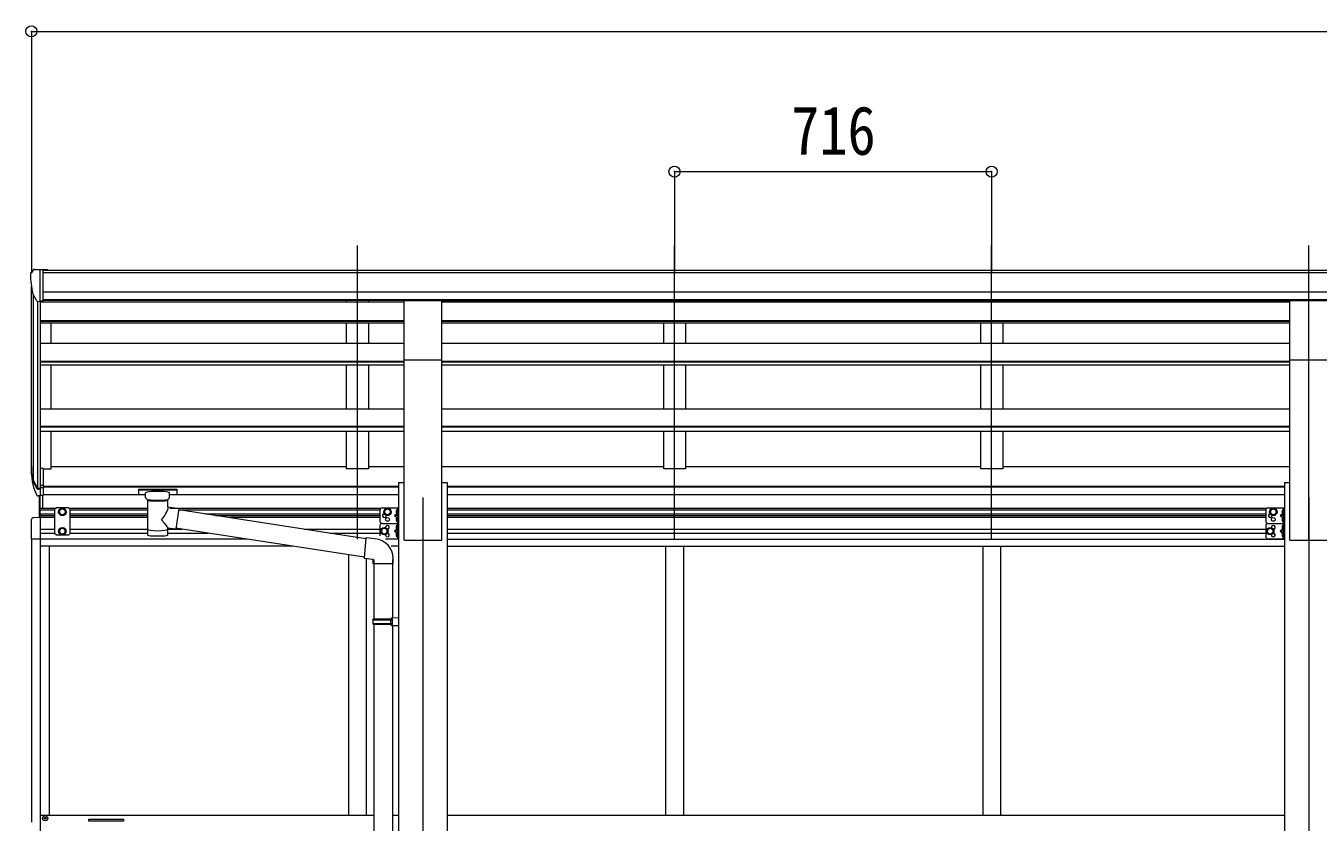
# Model space of a CAD drawing. Units: millimetres at full size. Extents: x -6988 to 7066, y -4877 to 4823.
# Drawn here: x -21 to 2896, y 609 to 2407 of the extents above; entities that cross this region are included whole.
import ezdxf
from ezdxf.enums import TextEntityAlignment as Align

# ---------------------------------------------------------------- set-up
doc = ezdxf.new("R2010")
doc.units = ezdxf.units.MM
doc.header["$LTSCALE"] = 25
doc.header["$PDMODE"] = 32
doc.header["$PDSIZE"] = 25
for name, color, linetype, lineweight in [('0-1_本体', 4, 'Continuous', 9), ('0-2_部品', 7, 'Continuous', 9), ('0-8_PARTS2', 2, 'Continuous', 9), ('0-A_寸法', 6, 'Continuous', 9), ('1-1_GLASS', 4, 'Continuous', 9), ('1-2_GLASS_SEAL', 7, 'Continuous', 9)]:
    doc.layers.add(name, color=color, linetype=linetype, lineweight=lineweight)
doc.styles.add('ＭＳ ゴシック', font='')
doc.styles.get('ＭＳ ゴシック').set_extended_font_data('MS Gothic')

msp = doc.modelspace()

# ---------------------------------------------------------------- linework, layer by layer
at = {"layer": '0-1_本体'}
for p, q in [((17.64, 1855.6), (5732.64, 1855.6)), ((17.64, 1850.24), (5732.64, 1850.24)), ((-8.86, 1405.34), (-8.86, 1818.85)), ((-4.57, 1800.05), (-4.57, 1381.07)), ((5.14, 1784.7), (5.14, 1363.07)), ((11.14, 1785.22), (11.14, 1407.51)), ((11.14, 1783.72), (832.64, 1783.72)), ((17.64, 1806.73), (5732.64, 1806.72)), ((17.64, 1789.06), (5732.64, 1789.06)), ((832.64, 1786.68), (17.64, 1786.68)), ((702.14, 1786.68), (702.14, 1783.72)), ((752.14, 1786.68), (752.14, 1783.72)), ((917.64, 1786.68), (2832.64, 1786.68)), ((917.64, 1783.72), (2832.64, 1783.72)), ((1418.14, 1786.68), (1418.14, 1783.72)), ((1468.14, 1786.68), (1468.14, 1783.72)), ((2134.14, 1786.68), (2134.14, 1783.72)), ((2184.14, 1786.68), (2184.14, 1783.72)), ((11.14, 1741.77), (832.64, 1741.77)), ((11.14, 1740.07), (832.64, 1740.07)), ((11.14, 1736.29), (832.64, 1736.29)), ((36.14, 1690.87), (36.14, 1736.29)), ((702.14, 1736.29), (702.14, 1690.87)), ((752.14, 1736.29), (752.14, 1690.87)), ((917.64, 1741.77), (2832.64, 1741.77)), ((917.64, 1740.07), (2832.64, 1740.07)), ((917.64, 1736.29), (2832.64, 1736.29)), ((1418.14, 1736.29), (1418.14, 1690.87)), ((1468.14, 1736.29), (1468.14, 1690.87)), ((2134.14, 1736.29), (2134.14, 1690.87)), ((2184.14, 1736.29), (2184.14, 1690.87)), ((11.14, 1690.87), (832.64, 1690.87)), ((917.64, 1690.87), (2832.64, 1690.87)), ((11.14, 1650.28), (832.64, 1650.28)), ((11.14, 1648.59), (832.64, 1648.59)), ((11.14, 1641.73), (832.64, 1641.73)), ((36.14, 1542.63), (36.14, 1641.73)), ((702.14, 1641.73), (702.14, 1542.63)), ((752.14, 1641.73), (752.14, 1542.63)), ((832.64, 1246.07), (832.64, 1653.03)), ((917.64, 1246.07), (917.64, 1653.03)), ((917.64, 1650.28), (2832.64, 1650.28)), ((917.64, 1648.59), (2832.64, 1648.59)), ((917.64, 1641.73), (2832.64, 1641.73)), ((1418.14, 1641.73), (1418.14, 1542.63)), ((1468.14, 1641.73), (1468.14, 1542.63)), ((2134.14, 1641.73), (2134.14, 1542.63)), ((2184.14, 1641.73), (2184.14, 1542.63)), ((2832.64, 1246.07), (2832.64, 1653.03)), ((11.14, 1542.63), (832.64, 1542.63)), ((917.64, 1542.63), (2832.64, 1542.63)), ((11.14, 1503.49), (832.64, 1503.49)), ((11.14, 1501.82), (832.64, 1501.82)), ((11.14, 1492.17), (832.64, 1492.17)), ((36.14, 1406.68), (36.14, 1492.17)), ((702.14, 1492.17), (702.14, 1406.68)), ((917.64, 1503.49), (2832.64, 1503.49)), ((917.64, 1501.82), (2832.64, 1501.82)), ((917.64, 1492.17), (2832.64, 1492.17)), ((1418.14, 1492.17), (1418.14, 1406.68)), ((2134.14, 1492.17), (2134.14, 1406.68)), ((17.64, 1406.68), (36.14, 1406.68)), ((36.14, 1411.89), (702.14, 1411.89)), ((752.14, 1411.89), (832.64, 1411.89)), ((917.64, 1411.89), (1418.14, 1411.89)), ((1468.14, 1411.89), (2134.14, 1411.89)), ((2184.14, 1411.89), (2832.64, 1411.89)), ((820.14, 1376.07), (832.64, 1376.07)), ((820.14, 1376.07), (820.14, -1503.93)), ((917.64, 1376.07), (930.14, 1376.07)), ((930.14, 1376.07), (930.14, -1503.93)), ((2820.14, 1376.07), (2832.64, 1376.07)), ((2820.14, 1376.07), (2820.14, -1503.93)), ((17.64, 1367.59), (820.14, 1367.59)), ((17.64, 1366.2), (820.14, 1366.2)), ((17.64, 1349.03), (249.14, 1349.03)), ((303.14, 1349.03), (820.14, 1349.03)), ((930.14, 1367.59), (2820.14, 1367.59)), ((930.14, 1366.2), (2820.14, 1366.2)), ((930.14, 1349.03), (2820.14, 1349.03)), ((832.64, 1246.07), (917.64, 1246.07)), ((2832.64, 1246.07), (2917.64, 1246.07))]:
    msp.add_line(p, q, dxfattribs=at)
for points in [[(752.14, 1492.17), (752.14, 1406.68), (702.14, 1406.68)], [(1468.14, 1492.17), (1468.14, 1406.68), (1418.14, 1406.68)], [(2184.14, 1492.17), (2184.14, 1406.68), (2134.14, 1406.68)]]:
    msp.add_lwpolyline(points, dxfattribs=at)
at = {"layer": '0-2_部品'}
for p, q in [((-10.86, 1847.84), (-10.86, 1847.21)), ((-3.95, 1856.64), (-8.01, 1850.84)), ((-0.86, 1857.21), (-3.19, 1857.07)), ((-0.86, 1857.21), (17.64, 1857.21)), ((11.14, 1784.23), (11.14, 1857.21)), ((17.64, 1857.21), (27.64, 1857.12)), ((17.64, 1785.23), (17.64, 1857.21)), ((27.64, 1855.02), (27.64, 1857.12)), ((3.52, 1786.04), (-5.76, 1802.11)), ((11.14, 1784.23), (5.93, 1784.55)), ((17.64, 1785.23), (11.14, 1785.23)), ((832.64, 1787.19), (917.64, 1787.19)), ((832.64, 1653.03), (832.64, 1787.19)), ((917.64, 1653.03), (917.64, 1787.19)), ((2832.64, 1787.19), (2917.64, 1787.19)), ((2832.64, 1653.03), (2832.64, 1787.19)), ((832.64, 1653.03), (917.64, 1653.03)), ((2832.64, 1653.03), (2917.64, 1653.03)), ((11.14, 1407.51), (11.14, 1345.63)), ((17.64, 1407.51), (11.14, 1407.51)), ((17.64, 1407.51), (17.64, 1346.45)), ((-6.46, 1381.47), (3.7, 1362.3)), ((4.71, 1363.55), (-5.04, 1381.97)), ((-3.88, 1364.62), (3.7, 1347.13)), ((11.14, 1362.8), (6.01, 1362.8)), ((11.14, 1360.8), (6.3, 1360.8)), ((11.14, 1345.63), (6.3, 1345.63)), ((17.64, 1369.2), (11.14, 1369.2)), ((17.64, 1363.8), (11.14, 1363.8)), ((17.64, 1346.45), (11.14, 1346.45)), ((232.64, 1360.74), (232.64, 1349.98)), ((232.64, 1360.55), (232.64, 1359)), ((234.64, 1361.4), (317.64, 1361.4)), ((234.64, 1359.22), (317.64, 1359.22)), ((234.64, 1349.31), (249.14, 1349.31)), ((249.14, 1342.51), (249.14, 1352.78)), ((303.14, 1342.51), (303.14, 1352.78)), ((303.14, 1349.31), (317.64, 1349.31)), ((319.64, 1360.74), (319.64, 1349.98)), ((253.24, 1338.01), (253.23, 1257.71)), ((299.04, 1320.43), (299.04, 1338.02)), ((324.26, 1316.53), (299.04, 1320.44)), ((324.26, 1316.53), (317.24, 1271.27)), ((746.08, 1249.16), (323.97, 1314.65)), ((299.06, 1257.71), (299.04, 1274.34)), ((299.04, 1274.09), (317.24, 1271.27)), ((742.41, 1207.23), (317.53, 1273.14)), ((767.06, 1249.04), (746.23, 1250.86)), ((764.14, 1202.15), (764.14, 1068.16)), ((806.14, 1202.15), (806.14, 1070.72)), ((808.14, 1193.29), (808.14, 1204.21)), ((762.14, 1193.29), (808.14, 1193.29)), ((762.14, 1066.16), (763.14, 1068.16)), ((762.14, 1066.16), (806.14, 1066.16)), ((762.14, 1066.16), (762.14, 1058.16)), ((762.14, 1058.16), (806.14, 1058.16)), ((762.14, 1058.16), (763.14, 1056.16)), ((763.14, 1068.16), (806.14, 1068.16)), ((763.14, 1056.16), (806.14, 1056.16)), ((764.14, 1056.16), (764.14, 111.97)), ((801.67, 1066.16), (801.24, 1068.16)), ((804.14, 1070.66), (820.14, 1071.13)), ((804.14, 1068.66), (804.14, 1070.66)), ((804.14, 1068.66), (806.14, 1068.66)), ((804.14, 1053.66), (804.14, 1055.66)), ((804.14, 1053.66), (820.14, 1053.19)), ((806.14, 1053.6), (806.14, 114.53)), ((820.14, 1071.13), (820.14, 1053.19))]:
    msp.add_line(p, q, dxfattribs=at)
for points in [[(232.64, 1360.74), (232.68, 1360.93), (232.76, 1361.07), (232.86, 1361.16), (232.96, 1361.22), (233.08, 1361.27), (233.38, 1361.33), (233.87, 1361.38), (234.41, 1361.4), (234.64, 1361.4)], [(232.64, 1349.98), (232.68, 1349.78), (232.76, 1349.64), (232.86, 1349.55), (232.96, 1349.49), (233.08, 1349.45), (233.38, 1349.38), (233.87, 1349.34), (234.41, 1349.32), (234.64, 1349.31)], [(249.18, 1342.56), (249.16, 1342.21), (249.4, 1341.25), (249.92, 1340.37), (250.73, 1339.53), (251.84, 1338.73), (253.24, 1338.01)], [(299.04, 1338.02), (299.28, 1338.11), (300.63, 1338.85), (301.74, 1339.69), (302.5, 1340.56), (302.96, 1341.46), (303.13, 1342.34)], [(317.64, 1361.4), (318, 1361.4), (318.53, 1361.37), (318.97, 1361.32), (319.28, 1361.24), (319.45, 1361.14), (319.57, 1361.01), (319.64, 1360.83), (319.64, 1360.74)], [(317.64, 1349.31), (318, 1349.32), (318.53, 1349.34), (318.97, 1349.39), (319.28, 1349.47), (319.45, 1349.57), (319.57, 1349.71), (319.64, 1349.89), (319.64, 1349.98)], [(746.23, 1250.86), (742.22, 1205.04), (762.14, 1203.29), (762.14, 1193.29)], [(801.67, 1066.16), (801.67, 1058.16), (801.24, 1056.16)], [(804.14, 1055.66), (806.14, 1055.66), (806.14, 1068.66)]]:
    msp.add_lwpolyline(points, dxfattribs=at)
for centre, radius, start, end in [((-7.86, 1847.84), 3, 93, 180), ((191.14, 1847.21), 202, 180, 192.90261), ((-3.13, 1856.07), 1, 93.5, 145), ((6.12, 1787.54), 3, 210, 266.5), ((79.8, 1403.64), 89.07, 174.49576, 194.41188), ((79.09, 1407.92), 88.05, 177.22392, 197.21071), ((124.36, 1400.7), 133.22, 183.27987, 195.71302), ((6.3, 1363.8), 3, 210, 270), ((6.3, 1348.63), 3, 210, 270), ((6.01, 1364.3), 1.5, 210, 270), ((763.14, 1204.21), 45, 0, 85)]:
    msp.add_arc(centre, radius, start, end, dxfattribs=at)
for centre, major_axis, ratio, start_param, end_param in [((234.64, 1359), (2, 0), 0.109601, 1.5707963, 3.1415927), ((276.14, 1352.78), (27, 0), 0.122176, 6.2831853, 9.424778), ((287.14, 1342.51), (16, 0), 0.361356, 6.2636979, 6.2831853), ((317.64, 1359), (2, 0), 0.109601, 0, 1.5707963), ((276.15, 1337.55), (-22.91, 0.42), 0.072511, 0.0008029, 1.5715993), ((276.15, 1335.93), (-22.91, 0.42), 0.072511, 0.0008029, 1.5715993), ((276.13, 1337.55), (22.92, 0.42), 0.07247, 4.71158, 6.2823764), ((276.13, 1335.93), (22.92, 0.42), 0.07247, 4.71158, 6.2823764), ((276.14, 1293.89), (-22.81, -26.62), 0.234429, 1.6855472, 3.1268519), ((278.7, 1296.54), (20.32, -22.25), 0.045535, 0.0389954, 1.3075346), ((276.14, 1257.71), (22.92, 0), 0.101955, 3.1415499, 6.2833984), ((276.14, 1270.15), (22.91, 0), 0.122865, 3.1415927, 6.2831853)]:
    msp.add_ellipse(centre, major_axis=major_axis, ratio=ratio, start_param=start_param, end_param=end_param, dxfattribs=at)
at = {"layer": '0-8_PARTS2'}
for p, q in [((727.14, 1248.42), (727.14, 1910.94)), ((1443.14, 1248.42), (1443.14, 1910.94)), ((2159.14, 1248.42), (2159.14, 1910.94)), ((2875.14, 1248.42), (2875.14, 1910.94)), ((875.14, 1342.21), (875.14, -1603.93)), ((2875.14, 1342.21), (2875.14, -1603.93))]:
    msp.add_line(p, q, dxfattribs=at)
at = {"layer": '0-A_寸法'}
for p, q in [((-8.86, 2394.43), (-8.86, 1848.81)), ((-8.86, 2394.43), (5759.14, 2394.43)), ((1443.14, 2077.81), (1443.14, 1848.81)), ((1443.14, 2077.81), (2159.14, 2077.81)), ((2159.14, 2077.81), (2159.14, 1848.81))]:
    msp.add_line(p, q, dxfattribs=at)
for p in [(-8.86, 2394.43), (1443.14, 2077.81), (2159.14, 2077.81)]:
    msp.add_point(p, dxfattribs=at)
at = {"layer": '1-1_GLASS'}
for p, q in [((11.14, 1317.79), (46.64, 1317.79)), ((11.14, 1314.29), (43.64, 1314.29)), ((75.64, 1317.79), (253.24, 1317.79)), ((78.64, 1314.29), (253.24, 1314.29)), ((303.71, 1317.79), (780.14, 1317.79)), ((326.27, 1314.29), (778.17, 1314.29)), ((930.14, 1317.79), (2780.14, 1317.79)), ((930.14, 1314.29), (2778.17, 1314.29)), ((11.14, 1305.29), (43.64, 1305.29)), ((11.14, 1301.79), (43.64, 1301.79)), ((11.14, 1297.49), (11.14, 560.29)), ((43.64, 1296.79), (11.14, 1296.79)), ((78.64, 1305.29), (253.24, 1305.29)), ((78.64, 1301.79), (253.24, 1301.79)), ((253.23, 1296.79), (78.64, 1296.79)), ((384.28, 1305.29), (778.14, 1305.29)), ((406.85, 1301.79), (778.14, 1301.79)), ((778.14, 1296.79), (439.07, 1296.79)), ((930.14, 1305.29), (2778.14, 1305.29)), ((930.14, 1301.79), (2778.14, 1301.79)), ((2778.14, 1296.79), (930.14, 1296.79)), ((11.14, 1270.79), (43.64, 1270.79)), ((11.14, 1261.79), (43.64, 1261.79)), ((78.64, 1270.79), (253.23, 1270.79)), ((78.64, 1261.79), (253.23, 1261.79)), ((299.05, 1270.79), (332.7, 1270.79)), ((299.06, 1261.79), (390.71, 1261.79)), ((606.67, 1270.79), (778.14, 1270.79)), ((664.68, 1261.79), (778.14, 1261.79)), ((930.14, 1270.79), (2778.14, 1270.79)), ((930.14, 1261.79), (2778.14, 1261.79)), ((-8.86, 1248.09), (-8.86, 609.49)), ((477.73, 1248.29), (11.14, 1248.29)), ((580.87, 1232.29), (11.14, 1232.29)), ((31.14, 1232.29), (31.14, 624.79)), ((820.14, 1232.29), (803.83, 1232.29)), ((832.64, 1246.08), (917.64, 1246.08)), ((930.14, 1248.29), (2820.14, 1248.29)), ((930.14, 1232.29), (2820.14, 1232.29)), ((1423.14, 1232.29), (1423.14, 625.29)), ((1463.14, 1232.29), (1463.14, 625.29)), ((2139.14, 1232.29), (2139.14, 625.29)), ((2179.14, 1232.29), (2179.14, 625.29)), ((2832.64, 1246.08), (2917.64, 1246.08)), ((707.14, 1212.7), (707.14, 625.29)), ((747.14, 1204.61), (747.14, 625.29)), ((11.14, 624.79), (764.14, 624.79)), ((199.14, 616.29), (199.14, 611.29)), ((806.14, 624.79), (820.14, 624.79)), ((930.14, 624.79), (2820.14, 624.79))]:
    msp.add_line(p, q, dxfattribs=at)
msp.add_lwpolyline([(199.14, 611.29), (121.14, 611.29), (121.14, 616.29), (199.14, 616.29)], dxfattribs=at)
at = {"layer": '1-2_GLASS_SEAL'}
for p, q in [((9.64, 1297.28), (9.64, 1345.63)), ((11.14, 1297.28), (11.14, 1347.13)), ((16.64, 1317.79), (16.64, 1346.45)), ((47.64, 1318.79), (43.64, 1314.79)), ((43.64, 1314.79), (43.64, 1261.29)), ((74.64, 1318.79), (47.64, 1318.79)), ((74.64, 1318.79), (78.64, 1314.79)), ((78.64, 1261.29), (78.64, 1314.79)), ((778.14, 1313.79), (778.14, 1288.79)), ((783.14, 1318.79), (820.14, 1318.79)), ((817.14, 1314.29), (816.34, 1314.15)), ((817.64, 1318.79), (817.64, 1283.79)), ((820.14, 1318.79), (820.14, 1283.79)), ((2778.14, 1313.79), (2778.14, 1288.79)), ((2783.14, 1318.79), (2820.14, 1318.79)), ((2817.14, 1314.29), (2816.34, 1314.15)), ((2817.64, 1318.79), (2817.64, 1283.79)), ((2820.14, 1318.79), (2820.14, 1283.79)), ((-9.36, 1291), (-9.36, 1248.09)), ((11.14, 1297.29), (-4.14, 1296.49)), ((817.64, 1301.29), (810.64, 1301.29)), ((817.14, 1306.29), (816.34, 1306.43)), ((817.14, 1296.29), (816.34, 1296.15)), ((817.14, 1288.29), (816.34, 1288.43)), ((817.14, 1306.29), (817.64, 1306.38)), ((817.14, 1288.29), (817.64, 1288.38)), ((2817.64, 1301.29), (2810.64, 1301.29)), ((2817.14, 1306.29), (2816.34, 1306.43)), ((2817.14, 1296.29), (2816.34, 1296.15)), ((2817.14, 1288.29), (2816.34, 1288.43)), ((2817.14, 1306.29), (2817.64, 1306.38)), ((2817.14, 1288.29), (2817.64, 1288.38)), ((47.64, 1257.29), (43.64, 1261.29)), ((74.64, 1257.29), (47.64, 1257.29)), ((61.14, 1273.79), (54.64, 1270.04)), ((54.64, 1270.04), (54.64, 1262.54)), ((54.64, 1262.54), (61.14, 1258.78)), ((67.64, 1270.04), (61.14, 1273.79)), ((61.14, 1258.78), (67.64, 1262.54)), ((67.64, 1262.54), (67.64, 1270.04)), ((74.64, 1257.29), (78.64, 1261.29)), ((778.14, 1278.79), (778.14, 1255.5)), ((783.14, 1283.79), (820.14, 1283.79)), ((783.14, 1283.79), (820.14, 1283.79)), ((817.64, 1266.29), (810.64, 1266.29)), ((817.14, 1279.29), (816.34, 1279.15)), ((817.14, 1271.29), (816.34, 1271.43)), ((817.14, 1261.29), (816.34, 1261.15)), ((817.14, 1271.29), (817.64, 1271.38)), ((817.64, 1283.79), (817.64, 1248.79)), ((820.14, 1283.79), (820.14, 1248.79)), ((2778.14, 1278.79), (2778.14, 1253.79)), ((2783.14, 1283.79), (2820.14, 1283.79)), ((2817.64, 1266.29), (2810.64, 1266.29)), ((2817.14, 1279.29), (2816.34, 1279.15)), ((2817.14, 1271.29), (2816.34, 1271.43)), ((2817.14, 1261.29), (2816.34, 1261.15)), ((2817.14, 1271.29), (2817.64, 1271.38)), ((2817.64, 1283.79), (2817.64, 1248.79)), ((11.14, 1248.09), (-9.36, 1248.09)), ((790.51, 1248.79), (820.14, 1248.79)), ((817.14, 1253.29), (816.34, 1253.43)), ((817.14, 1253.29), (817.64, 1253.38)), ((2783.14, 1248.79), (2820.14, 1248.79)), ((2817.14, 1253.29), (2816.34, 1253.43)), ((2817.14, 1253.29), (2817.64, 1253.38)), ((20.64, 617.79), (19.64, 617.79)), ((23.64, 618.79), (24.64, 618.79))]:
    msp.add_line(p, q, dxfattribs=at)
for points in [[(54.64, 1313.54), (61.14, 1317.29), (67.64, 1313.54)], [(67.64, 1313.54), (67.64, 1306.04), (61.14, 1302.28), (54.64, 1306.04), (54.64, 1313.54)], [(817.14, 1306.29), (817.14, 1314.29), (817.64, 1314.2), (817.64, 1306.38)], [(2817.14, 1306.29), (2817.14, 1314.29), (2817.64, 1314.2), (2817.64, 1306.38)], [(817.64, 1306.29), (810.64, 1301.29), (817.64, 1296.29)], [(818.03, 1310.29), (817.4, 1311.48), (815.16, 1312.59)], [(818.03, 1310.29), (817.4, 1309.1), (815.16, 1307.99)], [(818.03, 1292.29), (817.4, 1293.48), (815.16, 1294.59)], [(818.03, 1292.29), (817.4, 1291.1), (815.16, 1289.99)], [(817.14, 1288.29), (817.14, 1296.29), (817.64, 1296.2), (817.64, 1288.38)], [(2817.64, 1306.29), (2810.64, 1301.29), (2817.64, 1296.29)], [(2818.03, 1310.29), (2817.4, 1311.48), (2815.16, 1312.59)], [(2818.03, 1310.29), (2817.4, 1309.1), (2815.16, 1307.99)], [(2818.03, 1292.29), (2817.4, 1293.48), (2815.16, 1294.59)], [(2818.03, 1292.29), (2817.4, 1291.1), (2815.16, 1289.99)], [(2817.14, 1288.29), (2817.14, 1296.29), (2817.64, 1296.2), (2817.64, 1288.38)], [(817.64, 1271.29), (810.64, 1266.29), (817.64, 1261.29)], [(818.03, 1275.29), (817.4, 1276.48), (815.16, 1277.59)], [(818.03, 1275.29), (817.4, 1274.1), (815.16, 1272.99)], [(818.03, 1257.29), (817.4, 1258.48), (815.16, 1259.59)], [(818.03, 1257.29), (817.4, 1256.1), (815.16, 1254.99)], [(817.14, 1271.29), (817.14, 1279.29), (817.64, 1279.2), (817.64, 1271.38)], [(817.14, 1253.29), (817.14, 1261.29), (817.64, 1261.2), (817.64, 1253.38)], [(2783.14, 1283.79), (2820.14, 1283.79), (2820.14, 1248.79)], [(2817.64, 1271.29), (2810.64, 1266.29), (2817.64, 1261.29)], [(2818.03, 1275.29), (2817.4, 1276.48), (2815.16, 1277.59)], [(2818.03, 1275.29), (2817.4, 1274.1), (2815.16, 1272.99)], [(2818.03, 1257.29), (2817.4, 1258.48), (2815.16, 1259.59)], [(2818.03, 1257.29), (2817.4, 1256.1), (2815.16, 1254.99)], [(2817.14, 1271.29), (2817.14, 1279.29), (2817.64, 1279.2), (2817.64, 1271.38)], [(2817.14, 1253.29), (2817.14, 1261.29), (2817.64, 1261.2), (2817.64, 1253.38)], [(19.64, 617.79), (19.64, 618.79), (20.64, 618.79)], [(21.64, 619.79), (21.64, 620.79), (22.64, 620.79), (22.64, 619.79)], [(22.64, 616.79), (22.64, 615.79), (21.64, 615.79), (21.64, 616.79)], [(24.64, 618.79), (24.64, 617.79), (23.64, 617.79)]]:
    msp.add_lwpolyline(points, dxfattribs=at)
for points in [[(795.14, 1302.28), (801.64, 1306.04), (801.64, 1313.54), (795.14, 1317.29), (788.64, 1313.54), (788.64, 1306.04)], [(2795.14, 1302.28), (2801.64, 1306.04), (2801.64, 1313.54), (2795.14, 1317.29), (2788.64, 1313.54), (2788.64, 1306.04)], [(788.14, 1258.78), (794.64, 1262.54), (794.64, 1270.04), (788.14, 1273.79), (781.64, 1270.04), (781.64, 1262.54)], [(2788.14, 1258.78), (2794.64, 1262.54), (2794.64, 1270.04), (2788.14, 1273.79), (2781.64, 1270.04), (2781.64, 1262.54)]]:
    msp.add_lwpolyline(points, close=True, dxfattribs=at)
for centre, radius in [((61.14, 1309.79), 8.5), ((61.14, 1309.79), 7.5), ((61.14, 1309.79), 6.5), ((795.14, 1309.79), 8.5), ((795.14, 1309.79), 7.5), ((795.14, 1309.79), 6.5), ((2795.14, 1309.79), 8.5), ((2795.14, 1309.79), 7.5), ((2795.14, 1309.79), 6.5), ((795.14, 1292.79), 4.25), ((2795.14, 1292.79), 4.25), ((61.14, 1266.29), 8.5), ((61.14, 1266.29), 7.5), ((61.14, 1266.29), 6.5), ((788.14, 1266.29), 8.5), ((788.14, 1266.29), 7.5), ((788.14, 1266.29), 6.5), ((2788.14, 1266.29), 8.5), ((2788.14, 1266.29), 7.5), ((2788.14, 1266.29), 6.5), ((22.14, 618.29), 5.9)]:
    msp.add_circle(centre, radius, dxfattribs=at)
for centre, radius, start, end in [((783.14, 1313.79), 5, 90, 180), ((821.24, 1310.29), 6.5, 147.94412, 212.05588), ((816.5, 1313.26), 0.9, 100, 147.94412), ((2783.14, 1313.79), 5, 90, 180), ((2821.24, 1310.29), 6.5, 147.94412, 212.05588), ((2816.5, 1313.26), 0.9, 100, 147.94412), ((-3.86, 1291), 5.5, 93, 180), ((783.14, 1288.79), 5, 180, 270), ((788.14, 1301.29), 4.25, 94.76077, 6.29431), ((821.24, 1292.29), 6.5, 147.94412, 212.05588), ((816.5, 1307.32), 0.9, 212.05588, 260), ((816.5, 1295.26), 0.9, 100, 147.94412), ((816.5, 1289.32), 0.9, 212.05588, 260), ((2783.14, 1288.79), 5, 180, 270), ((2788.14, 1301.29), 4.25, 94.76077, 6.29431), ((2821.24, 1292.29), 6.5, 147.94412, 212.05588), ((2816.5, 1307.32), 0.9, 212.05588, 260), ((2816.5, 1295.26), 0.9, 100, 147.94412), ((2816.5, 1289.32), 0.9, 212.05588, 260), ((783.14, 1278.79), 5, 90, 180), ((795.14, 1274.79), 4.25, 274.76077, 186.29431), ((795.14, 1257.79), 4.25, 173.70569, 85.23923), ((821.24, 1275.29), 6.5, 147.94412, 212.05588), ((821.24, 1257.29), 6.5, 147.94412, 212.05588), ((816.5, 1278.26), 0.9, 100, 147.94412), ((816.5, 1272.32), 0.9, 212.05588, 260), ((816.5, 1260.26), 0.9, 100, 147.94412), ((2783.14, 1278.79), 5, 90, 180), ((2795.14, 1274.79), 4.25, 274.76077, 186.29431), ((2795.14, 1257.79), 4.25, 173.70569, 85.23923), ((2821.24, 1275.29), 6.5, 147.94412, 212.05588), ((2821.24, 1257.29), 6.5, 147.94412, 212.05588), ((2816.5, 1278.26), 0.9, 100, 147.94412), ((2816.5, 1272.32), 0.9, 212.05588, 260), ((2816.5, 1260.26), 0.9, 100, 147.94412), ((816.5, 1254.32), 0.9, 212.05588, 260), ((2783.14, 1253.79), 5, 180, 270), ((2816.5, 1254.32), 0.9, 212.05588, 260), ((20.64, 619.79), 1, 270, 0), ((20.64, 616.79), 1, 0, 90), ((23.64, 619.79), 1, 180, 270), ((23.64, 616.79), 1, 90, 180)]:
    msp.add_arc(centre, radius, start, end, dxfattribs=at)

# ---------------------------------------------------------------- texts
at = {"layer": '0-A_寸法', "color": 7, "style": 'ＭＳ ゴシック', "width": 0.85}
msp.add_text('716', height=110, dxfattribs=at).set_placement((1706.64, 2082.81), align=Align.BOTTOM_LEFT)

doc.saveas('drawing.dxf')
